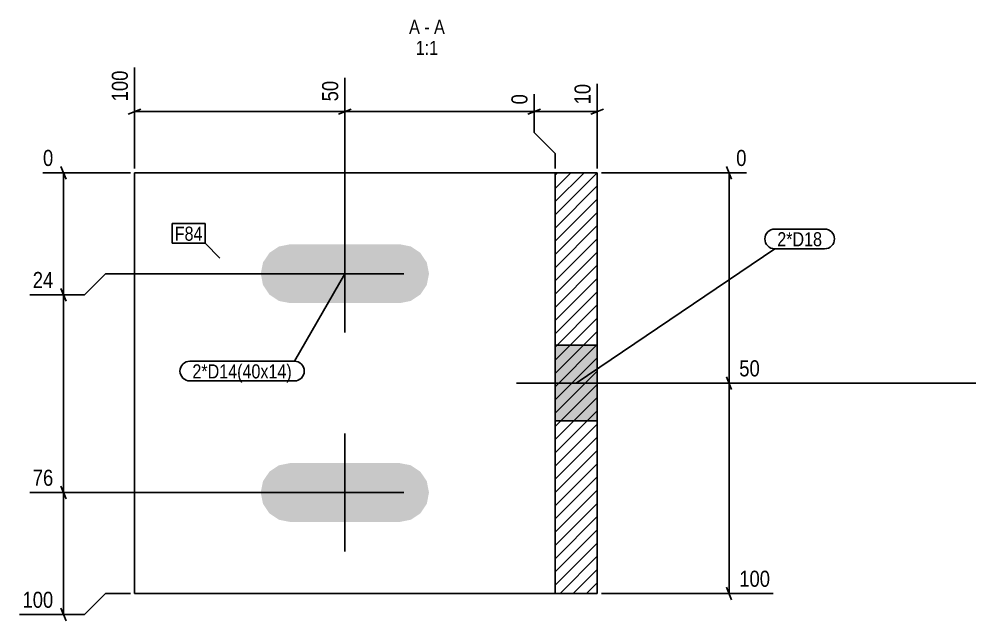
# Model space of a CAD drawing. Header units: millimetres. Extents: x 2 to 16240, y -61 to 156.
# Drawn here: x 10765.6 to 10993.1, y 2.4 to 145.4 of the extents above; entities that cross this region are included whole.
import ezdxf

# ---------------------------------------------------------------- set-up
doc = ezdxf.new("R2010")
doc.units = ezdxf.units.MM
doc.linetypes.add('DXK_LINE_DOT2', pattern=[3.9198, 1.9599, -1.9599])
for name, color, linetype in [('MÅLSÆTNING', 7, 'Continuous'), ('STÅL', 7, 'Continuous'), ('TEKST', 7, 'Continuous')]:
    doc.layers.add(name, color=color, linetype=linetype)
doc.styles.add('Arial Narrow', font='ARIALN.TTF', dxfattribs={"height": 0.2})

msp = doc.modelspace()

# ---------------------------------------------------------------- hatches: boundary and pattern name
at = {"layer": 'STÅL', "linetype": 'Continuous'}
h = msp.add_hatch(dxfattribs=at)
h.set_pattern_fill('', scale=0.7, style=0, pattern_type=0)
h.set_pattern_definition([(45, (10903.072, 108.9), (-1.571545, 1.571545), [])])
h.paths.add_polyline_path([(10903.07, 8.9), (10903.07, 108.9), (10893.07, 108.9), (10893.07, 8.9)])
for points in [[(10862.54, 82.22), (10863.07, 84.9), (10862.54, 87.58), (10861.02, 89.85), (10858.75, 91.37), (10856.07, 91.9), (10830.07, 91.9), (10827.39, 91.37), (10825.12, 89.85), (10823.6, 87.58), (10823.07, 84.9), (10823.6, 82.22), (10825.12, 79.95), (10827.39, 78.43), (10830.07, 77.9), (10856.07, 77.9), (10858.75, 78.43), (10861.02, 79.95)], [(10903.07, 49.9), (10903.07, 67.9), (10893.07, 67.9), (10893.07, 49.9)], [(10903.07, 49.9), (10903.07, 67.9), (10893.07, 67.9), (10893.07, 49.9)], [(10862.54, 30.22), (10863.07, 32.9), (10862.54, 35.58), (10861.02, 37.85), (10858.75, 39.37), (10856.07, 39.9), (10830.07, 39.9), (10827.39, 39.37), (10825.12, 37.85), (10823.6, 35.58), (10823.07, 32.9), (10823.6, 30.22), (10825.12, 27.95), (10827.39, 26.43), (10830.07, 25.9), (10856.07, 25.9), (10858.75, 26.43), (10861.02, 27.95)]]:
    msp.add_hatch(color=96, dxfattribs=at).paths.add_polyline_path(points)

# ---------------------------------------------------------------- linework, layer by layer
at = {"layer": 'MÅLSÆTNING', "color": 7, "linetype": 'Continuous'}
for p, q in [((10793.07, 109.9), (10793.07, 133.9)), ((10843.07, 85.9), (10843.07, 131.46)), ((10843.07, 85.9), (10843.07, 131.46)), ((10903.07, 109.9), (10903.07, 130)), ((10888.07, 127.56), (10888.07, 118.43)), ((10888.07, 127.56), (10888.07, 118.43)), ((10794.57, 124.03), (10791.57, 122.83)), ((10793.07, 123.43), (10843.07, 123.43)), ((10844.57, 124.03), (10841.57, 122.83)), ((10841.57, 122.83), (10844.57, 124.03)), ((10843.07, 123.43), (10888.07, 123.43)), ((10886.57, 122.83), (10889.57, 124.03)), ((10886.57, 122.83), (10889.57, 124.03)), ((10888.07, 123.43), (10903.07, 123.43)), ((10904.57, 124.03), (10901.57, 122.83)), ((10888.07, 118.43), (10893.07, 113.43)), ((10888.07, 118.43), (10893.07, 113.43)), ((10893.07, 113.43), (10893.07, 109.9)), ((10893.07, 113.43), (10893.07, 109.9)), ((10776.77, 107.4), (10775.57, 110.4)), ((10935, 107.4), (10933.8, 110.4)), ((10792.07, 108.9), (10771.3, 108.9)), ((10776.17, 79.9), (10776.17, 108.9)), ((10904.07, 108.9), (10938.54, 108.9)), ((10934.4, 58.9), (10934.4, 108.9)), ((10781.17, 79.9), (10786.17, 84.9)), ((10781.17, 79.9), (10786.17, 84.9)), ((10786.17, 84.9), (10842.07, 84.9)), ((10786.17, 84.9), (10842.07, 84.9)), ((10768.14, 79.9), (10781.17, 79.9)), ((10768.14, 79.9), (10781.17, 79.9)), ((10775.57, 81.4), (10776.77, 78.4)), ((10776.77, 78.4), (10775.57, 81.4)), ((10776.17, 32.9), (10776.17, 79.9)), ((10935, 57.4), (10933.8, 60.4)), ((10904.07, 58.9), (10942.44, 58.9)), ((10934.4, 8.9), (10934.4, 58.9)), ((10775.57, 34.4), (10776.77, 31.4)), ((10776.77, 31.4), (10775.57, 34.4)), ((10842.07, 32.9), (10768.14, 32.9)), ((10842.07, 32.9), (10768.14, 32.9)), ((10776.17, 3.9), (10776.17, 32.9)), ((10933.8, 10.4), (10935, 7.4)), ((10781.17, 3.9), (10786.17, 8.9)), ((10786.17, 8.9), (10792.07, 8.9)), ((10904.07, 8.9), (10944.87, 8.9)), ((10775.57, 5.4), (10776.77, 2.4)), ((10765.7, 3.9), (10781.17, 3.9))]:
    msp.add_line(p, q, dxfattribs=at)
at = {"layer": 'STÅL', "color": 2, "linetype": 'Continuous'}
for p, q in [((10793.07, 8.9), (10793.07, 108.9)), ((10793.07, 108.9), (10893.07, 108.9)), ((10893.07, 8.9), (10893.07, 108.9)), ((10893.07, 108.9), (10903.07, 108.9)), ((10903.07, 108.9), (10903.07, 8.9)), ((10893.07, 8.9), (10793.07, 8.9)), ((10903.07, 8.9), (10893.07, 8.9))]:
    msp.add_line(p, q, dxfattribs=at)
at = {"layer": 'STÅL', "color": 7, "linetype": 'DXK_LINE_DOT2'}
msp.add_line((10893.07, 108.9), (10893.07, 8.9), dxfattribs=at)
at = {"layer": 'STÅL', "color": 96, "linetype": 'Continuous'}
for p, q in [((10843.07, 98.9), (10843.07, 70.9)), ((10829.07, 84.9), (10857.07, 84.9)), ((10893.07, 67.9), (10903.07, 67.9)), ((10893.07, 67.9), (10903.07, 67.9)), ((10883.83, 58.9), (10993.07, 58.9)), ((10883.83, 58.9), (10993.07, 58.9)), ((10893.07, 49.9), (10903.07, 49.9)), ((10893.07, 49.9), (10903.07, 49.9)), ((10843.07, 46.9), (10843.07, 18.9)), ((10829.07, 32.9), (10857.07, 32.9))]:
    msp.add_line(p, q, dxfattribs=at)

# ---------------------------------------------------------------- wipeouts: each hides what was drawn before it
at = {"color": 0, "linetype": 'Continuous'}
for points in [[(10860.89, 141.9), (10860.89, 145.4), (10858.34, 145.4), (10858.34, 141.9)], [(10865.25, 136.9), (10865.25, 140.4), (10859.91, 140.4), (10859.91, 136.9)]]:
    msp.add_wipeout(points, dxfattribs=at).dxf.layer = 'TEKST'
at = {"color": 0}
for points in [[(10809.23, 92.74), (10809.23, 96.24), (10802.62, 96.24), (10802.62, 92.74)], [(10956.52, 91.42), (10956.52, 94.92), (10945.86, 94.92), (10945.86, 91.42)], [(10830.47, 60.02), (10830.47, 63.52), (10806.82, 63.52), (10806.82, 60.02)]]:
    msp.add_wipeout(points, dxfattribs=at).dxf.layer = 'TEKST'

# ---------------------------------------------------------------- next in the draw order: texts
at = {"layer": 'TEKST', "color": 3, "linetype": 'Continuous', "style": 'Arial Narrow'}
msp.add_text('1:1', height=3.34, dxfattribs=at).set_placement((10859.91, 136.9))

# ---------------------------------------------------------------- next in the draw order: wipeouts: each hides what was drawn before it
at = {"color": 0, "linetype": 'Continuous'}
for points, layer in [([(10792.27, 133.97), (10786.67, 133.97), (10786.67, 125.06), (10792.27, 125.06)], 'MÅLSÆTNING'), ([(10842.27, 131.53), (10836.67, 131.53), (10836.67, 125.06), (10842.27, 125.06)], 'MÅLSÆTNING'), ([(10902.27, 130.8), (10896.67, 130.8), (10896.67, 124.33), (10902.27, 124.33)], 'MÅLSÆTNING'), ([(10887.27, 128.36), (10881.67, 128.36), (10881.67, 124.33), (10887.27, 124.33)], 'MÅLSÆTNING'), ([(10774.54, 109.7), (10774.54, 115.3), (10770.5, 115.3), (10770.5, 109.7)], 'MÅLSÆTNING'), ([(10939.34, 109.7), (10939.34, 115.3), (10935.3, 115.3), (10935.3, 109.7)], 'MÅLSÆTNING'), ([(10774.54, 80.7), (10774.54, 86.3), (10768.07, 86.3), (10768.07, 80.7)], 'MÅLSÆTNING'), ([(10942.51, 59.7), (10942.51, 65.3), (10936.03, 65.3), (10936.03, 59.7)], 'MÅLSÆTNING'), ([(10774.54, 33.7), (10774.54, 39.3), (10768.07, 39.3), (10768.07, 33.7)], 'MÅLSÆTNING'), ([(10944.95, 9.7), (10944.95, 15.3), (10936.03, 15.3), (10936.03, 9.7)], 'MÅLSÆTNING'), ([(10774.54, 4.7), (10774.54, 10.3), (10765.63, 10.3), (10765.63, 4.7)], 'MÅLSÆTNING'), ([(10863.22, 141.9), (10863.22, 145.4), (10861.94, 145.4), (10861.94, 141.9)], 'TEKST')]:
    msp.add_wipeout(points, dxfattribs=at).dxf.layer = layer
at = {"color": 0}
for points in [[(10809.23, 92.74), (10809.23, 96.24), (10802.62, 96.24), (10802.62, 92.74)], [(10956.52, 91.42), (10956.52, 94.92), (10945.86, 94.92), (10945.86, 91.42)], [(10830.47, 60.02), (10830.47, 63.52), (10806.82, 63.52), (10806.82, 60.02)]]:
    msp.add_wipeout(points, dxfattribs=at).dxf.layer = 'TEKST'

# ---------------------------------------------------------------- next in the draw order: linework, layer by layer
at = {"layer": 'MÅLSÆTNING', "color": 7, "linetype": 'Continuous'}
for p, q in [((10933.8, 60.4), (10935, 57.4)), ((10904.07, 58.9), (10942.44, 58.9))]:
    msp.add_line(p, q, dxfattribs=at)
at = {"layer": 'TEKST', "color": 7, "linetype": 'Continuous'}
for p, q in [((10802.02, 96.84), (10809.83, 96.84)), ((10802.02, 92.14), (10802.02, 96.84)), ((10809.83, 92.14), (10809.83, 96.84)), ((10945.26, 95.52), (10957.12, 95.52)), ((10802.02, 92.14), (10809.83, 92.14)), ((10813.37, 88.61), (10809.83, 92.14)), ((10898.07, 58.9), (10945.26, 90.82)), ((10945.26, 90.82), (10957.12, 90.82)), ((10843.07, 84.9), (10831.07, 64.12)), ((10806.22, 64.12), (10831.07, 64.12)), ((10806.22, 59.42), (10831.07, 59.42))]:
    msp.add_line(p, q, dxfattribs=at)
for centre, start, end in [((10945.26, 93.17), 90, 270), ((10957.12, 93.17), 270, 90), ((10806.22, 61.77), 90, 270), ((10831.07, 61.77), 270, 90)]:
    msp.add_arc(centre, 2.35, start, end, dxfattribs=at)

# ---------------------------------------------------------------- next in the draw order: texts
at = {"layer": 'MÅLSÆTNING', "color": 3, "linetype": 'Continuous', "style": 'Arial Narrow'}
for s, height, p in [('100', 3.818, (10791.47, 125.86)), ('50', 3.818, (10841.47, 125.86)), ('10', 3.818, (10901.47, 125.13)), ('0', 3.82, (10886.47, 125.13))]:
    msp.add_text(s, height=height, rotation=90.0002, dxfattribs=at).set_placement(p)
for s, height, p in [('0', 3.82, (10771.3, 110.5)), ('0', 3.82, (10936.1, 110.5)), ('24', 3.818, (10768.87, 81.5)), ('50', 3.818, (10936.83, 60.5)), ('76', 3.818, (10768.87, 34.5)), ('100', 3.818, (10936.83, 10.5)), ('100', 3.818, (10766.43, 5.5))]:
    msp.add_text(s, height=height, dxfattribs=at).set_placement(p)
at = {"layer": 'TEKST', "color": 3, "linetype": 'Continuous', "style": 'Arial Narrow'}
for s, p in [('A', (10858.34, 141.9)), ('-', (10861.94, 141.9))]:
    msp.add_text(s, height=3.34, dxfattribs=at).set_placement(p)
at = {"layer": 'TEKST', "color": 3, "style": 'Arial Narrow'}
for s, height, p in [('F84', 3.34, (10802.62, 92.74)), ('2*D18', 3.34, (10945.86, 91.42)), ('2*D14(40x14)', 3.3405, (10806.82, 60.02))]:
    msp.add_text(s, height=height, dxfattribs=at).set_placement(p)

# ---------------------------------------------------------------- next in the draw order: wipeouts: each hides what was drawn before it
at = {"color": 0, "linetype": 'Continuous'}
msp.add_wipeout([(10866.83, 141.9), (10866.83, 145.4), (10864.27, 145.4), (10864.27, 141.9)], dxfattribs=at).dxf.layer = 'TEKST'

# ---------------------------------------------------------------- next in the draw order: texts
at = {"layer": 'TEKST', "color": 3, "linetype": 'Continuous', "style": 'Arial Narrow'}
msp.add_text('A', height=3.34, dxfattribs=at).set_placement((10864.27, 141.9))

doc.saveas('drawing.dxf')
